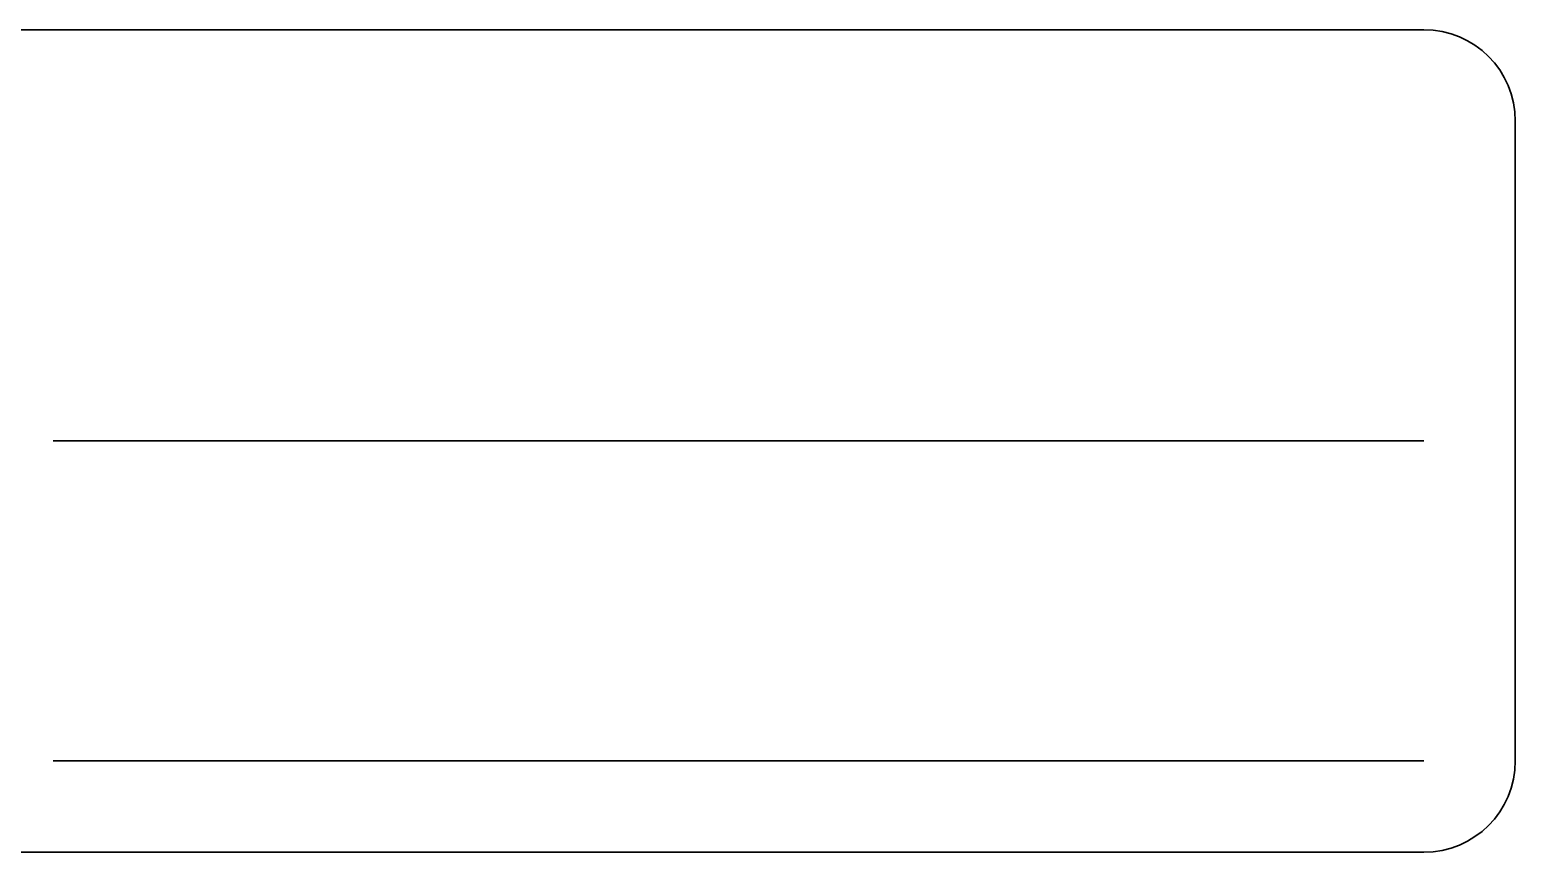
# Model space of a CAD drawing. Header units: millimetres. Extents: x 338 to 902, y 281 to 644.
# Drawn here: x 719.57 to 752.08, y 342.59 to 360.59 of the extents above; entities that cross this region are included whole.
import ezdxf

# ---------------------------------------------------------------- set-up
doc = ezdxf.new("R2010")
doc.units = ezdxf.units.MM
doc.layers.get('0').update_dxf_attribs({"lineweight": 30})

# ---------------------------------------------------------------- blocks, each defined once
blk = doc.blocks.new('A$C14CE2B2E')
for p, q in [((362, 45), (408, 45)), ((362, 45), (408, 45)), ((410, 43), (410, 29)), ((410, 43), (410, 29)), ((408, 36), (378, 36)), ((408, 36), (378, 36)), ((408, 29), (378, 29)), ((408, 29), (378, 29)), ((408, 27), (362, 27)), ((408, 27), (362, 27))]:
    blk.add_line(p, q)
for centre, start, end in [((408, 43), 0, 90), ((408, 43), 0, 90), ((408, 29), 270, 0), ((408, 29), 270, 0)]:
    blk.add_arc(centre, 2, start, end)

msp = doc.modelspace()

# ---------------------------------------------------------------- block references
msp.add_blockref('A$C14CE2B2E', (342.084, 315.595))

doc.saveas('drawing.dxf')
